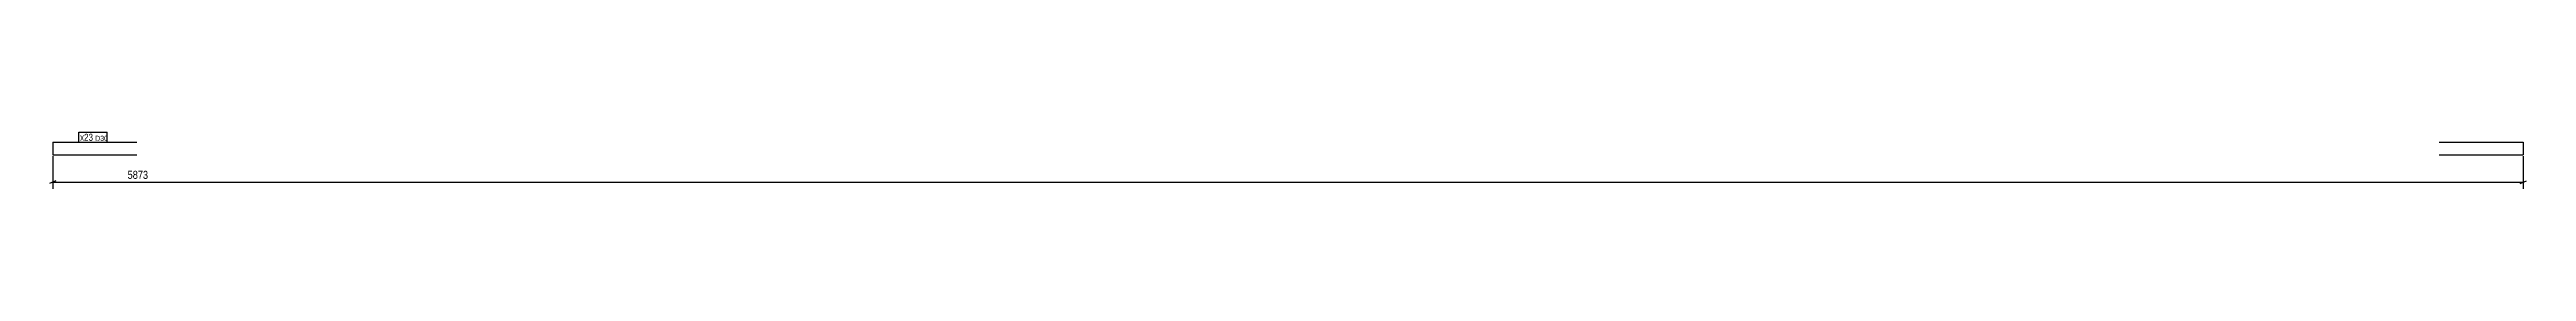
# Model space of a CAD drawing. Header units: millimetres. Extents: x 275 to 6163, y 15 to 150.
import ezdxf

# ---------------------------------------------------------------- set-up
doc = ezdxf.new("R2010")
doc.units = ezdxf.units.MM
for name, color, linetype in [('MÅLSÆTNING', 7, 'Continuous'), ('STÅL', 7, 'Continuous'), ('TEKST', 7, 'Continuous')]:
    doc.layers.add(name, color=color, linetype=linetype)
doc.styles.add('Arial Narrow', font='ARIALN.TTF', dxfattribs={"height": 0.2})

msp = doc.modelspace()

# ---------------------------------------------------------------- linework, layer by layer
at = {"layer": 'MÅLSÆTNING', "color": 7, "linetype": 'Continuous'}
for p, q in [((282.5, 93), (282.5, 15)), ((6155.6, 93), (6155.6, 15)), ((290, 34), (275, 28)), ((282.5, 31), (6155.6, 31)), ((6148.1, 28), (6163.1, 34))]:
    msp.add_line(p, q, dxfattribs=at)
at = {"layer": 'STÅL', "color": 2, "linetype": 'Continuous'}
for p, q in [((282.5, 126), (482.5, 126)), ((282.5, 126), (282.5, 103.5)), ((5955.6, 126), (6155.6, 126)), ((6155.6, 126), (6155.6, 124)), ((6155.6, 124), (6155.6, 96)), ((282.5, 103.5), (282.5, 96)), ((282.5, 96), (482.5, 96)), ((5955.6, 96), (6155.6, 96))]:
    msp.add_line(p, q, dxfattribs=at)

# ---------------------------------------------------------------- next in the draw order: wipeouts: each hides what was drawn before it
at = {"color": 0}
for points, layer in [([(5981.5, 34.8), (5981.5, 62.8), (456.6, 62.8), (456.6, 34.8)], 'MÅLSÆTNING'), ([(378.4, 129.5), (378.4, 147), (347.5, 147), (347.5, 129.5)], 'TEKST')]:
    msp.add_wipeout(points, dxfattribs=at).dxf.layer = layer

# ---------------------------------------------------------------- next in the draw order: texts
at = {"layer": 'MÅLSÆTNING', "color": 3, "style": 'Arial Narrow'}
msp.add_text('5873', height=19.09, dxfattribs=at).set_placement((460.6, 38.8))

# ---------------------------------------------------------------- next in the draw order: wipeouts: each hides what was drawn before it
at = {"color": 0}
msp.add_wipeout([(378.4, 129.5), (378.4, 147), (347.5, 147), (347.5, 129.5)], dxfattribs=at).dxf.layer = 'TEKST'

# ---------------------------------------------------------------- next in the draw order: linework, layer by layer
at = {"layer": 'TEKST', "color": 7, "linetype": 'Continuous'}
msp.add_line((344.5, 126.5), (344.5, 150), dxfattribs=at)

# ---------------------------------------------------------------- next in the draw order: wipeouts: each hides what was drawn before it
at = {"color": 0}
msp.add_wipeout([(408.8, 129.5), (408.8, 142), (383.7, 142), (383.7, 129.5)], dxfattribs=at).dxf.layer = 'TEKST'

# ---------------------------------------------------------------- next in the draw order: wipeouts: each hides what was drawn before it
msp.add_wipeout([(408.8, 129.5), (408.8, 142), (383.7, 142), (383.7, 129.5)], dxfattribs=at).dxf.layer = 'TEKST'

# ---------------------------------------------------------------- next in the draw order: linework, layer by layer
at = {"layer": 'TEKST', "color": 7, "linetype": 'Continuous'}
for p, q in [((344.5, 150), (411.8, 150)), ((344.5, 126.5), (411.8, 126.5)), ((411.8, 126.5), (411.8, 150))]:
    msp.add_line(p, q, dxfattribs=at)

# ---------------------------------------------------------------- next in the draw order: texts
at = {"layer": 'TEKST', "color": 3, "style": 'Arial Narrow'}
for s, height, p in [('x23', 16.7, (347.5, 129.5)), ('D30', 11.93, (383.7, 129.5))]:
    msp.add_text(s, height=height, dxfattribs=at).set_placement(p)

doc.saveas('drawing.dxf')
